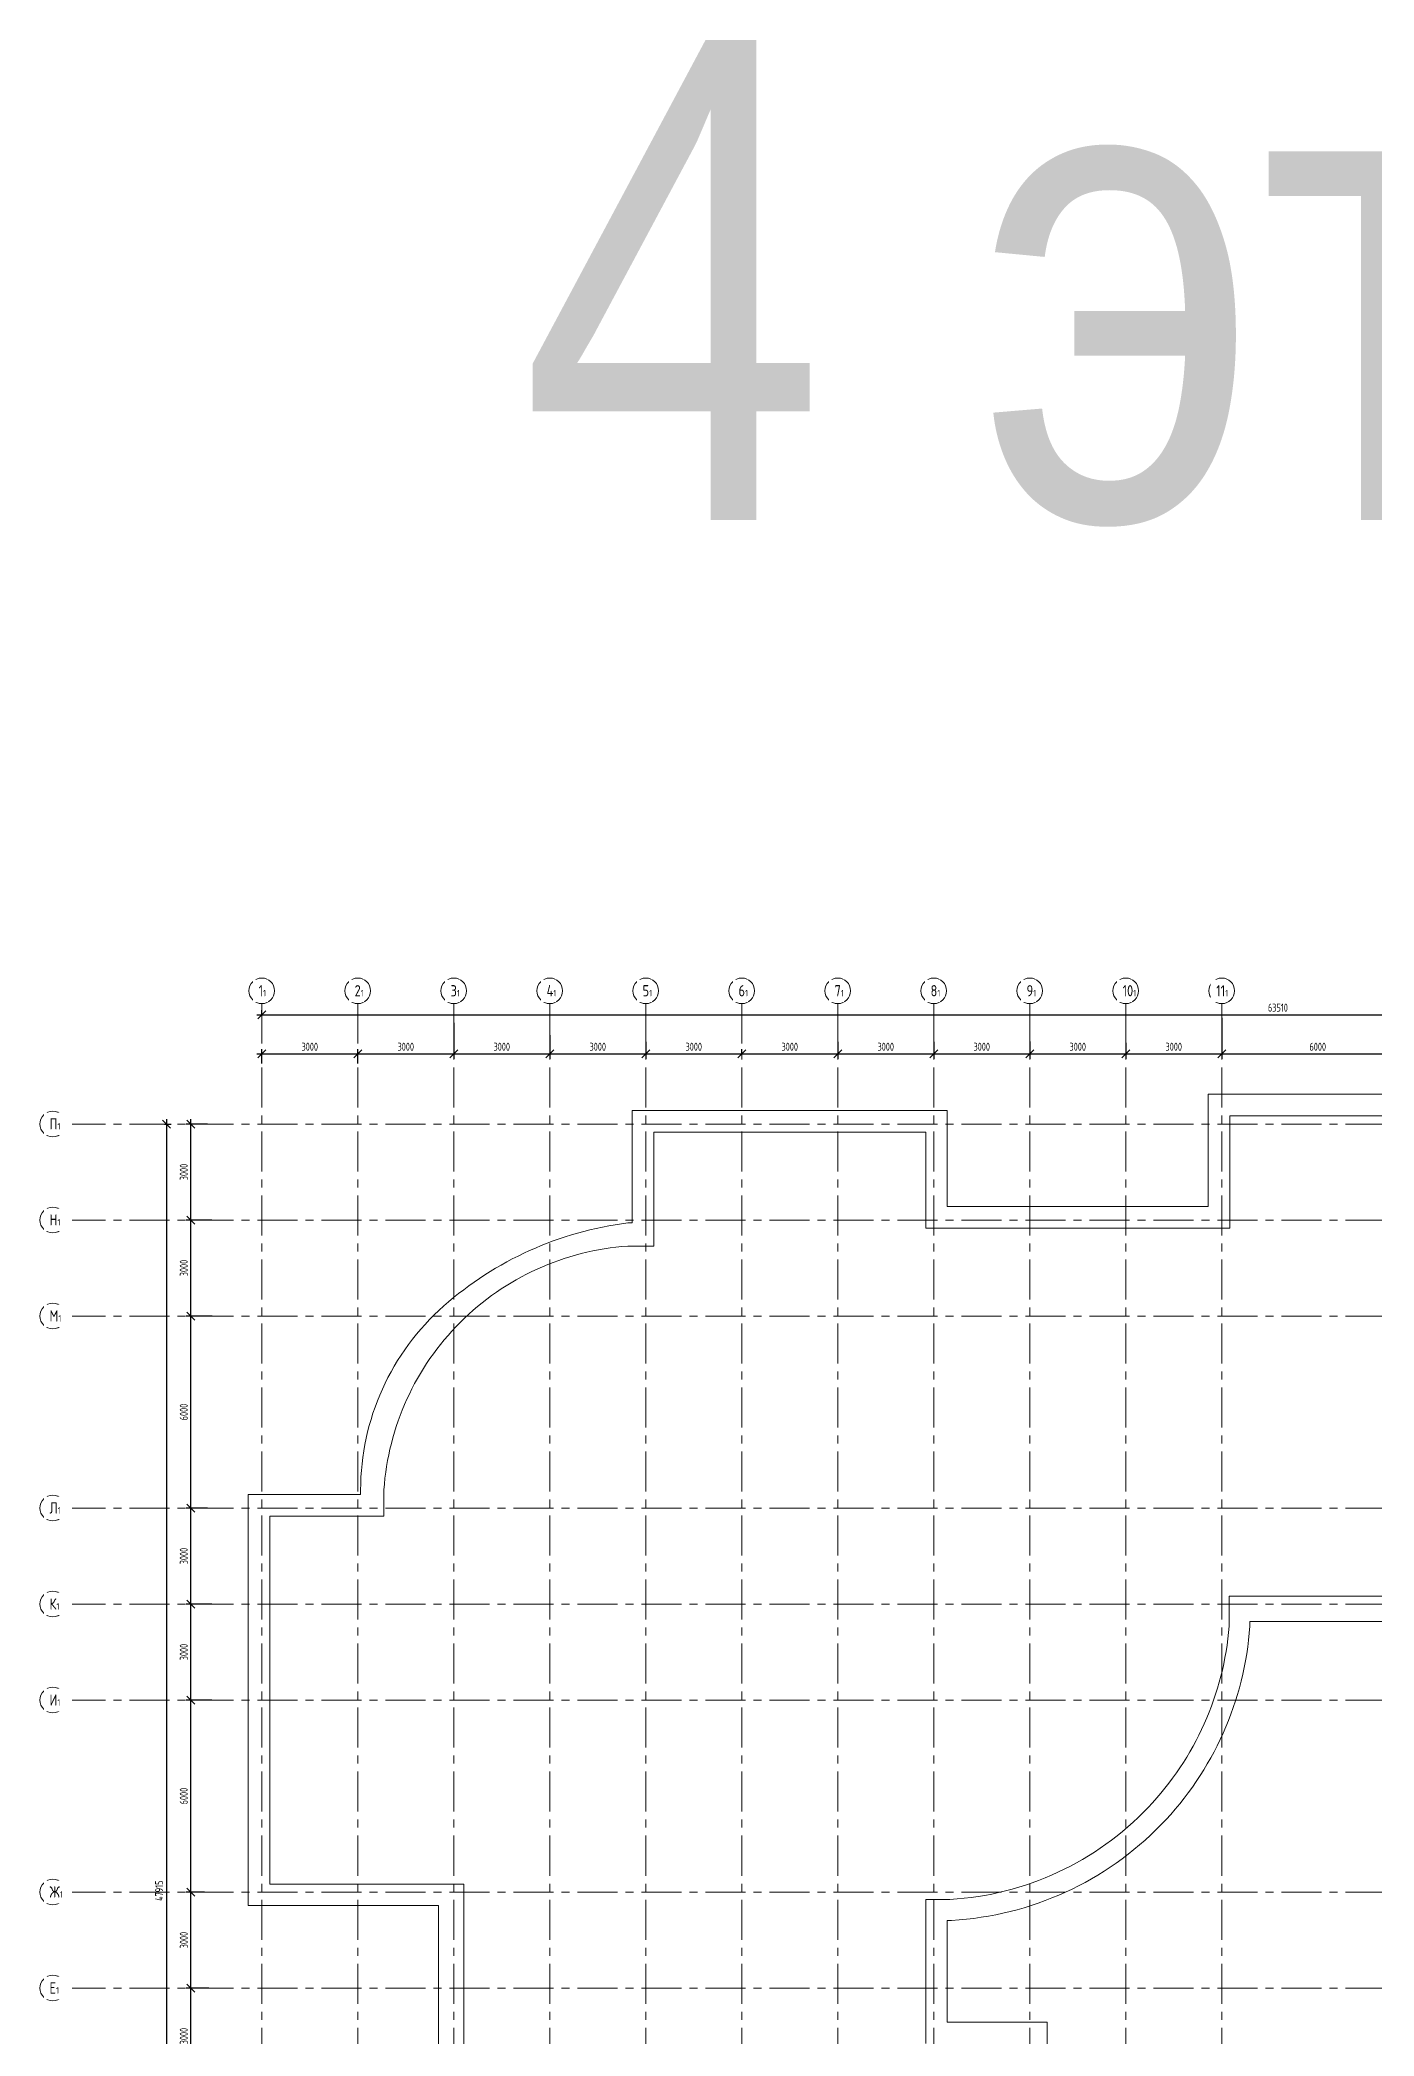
# Model space of a CAD drawing. Header units: millimetres. Extents: x -13407 to 115150, y -83292 to 109271.
# Drawn here: x -13364 to 28330, y 46895 to 109271 of the extents above; entities that cross this region are included whole.
import ezdxf

# ---------------------------------------------------------------- set-up
doc = ezdxf.new("R2010")
doc.units = ezdxf.units.MM
doc.linetypes.add('CENTER', pattern=[2, 1.25, -0.25, 0.25, -0.25])
doc.layers.get('Defpoints').update_dxf_attribs({"color": 6})
for name, color, linetype, lineweight in [('АР_Оси', 193, 'Continuous', 9), ('АР_Оси размеры', 164, 'Continuous', 9), ('АР_тонкая линия', 250, 'Continuous', 0)]:
    doc.layers.add(name, color=color, linetype=linetype, lineweight=lineweight)
doc.styles.add('Arial', font='ARIALN.TTF')
doc.styles.add('ГОСТ 2.304', font='isocpeur.ttf', dxfattribs={"width": 0.7})
doc.dimstyles.new('СПДС', dxfattribs={"dimscale": 100, "dimtxt": 2.5, "dimasz": 2.5, "dimexe": 1.5, "dimexo": 0, "dimgap": 1, "dimtad": 1, "dimdec": 0, "dimrnd": 1, "dimtxsty": 'ГОСТ 2.304', "dimblk": 'OBLIQUE', "dimcen": 2.5, "dimdle": 1.5, "dimadec": 0, "dimazin": 2, "dimtfac": 0.75, "dimtdec": 0, "dimtmove": 1, "dimatfit": 3, "dimfxl": 1, "dimtolj": 1, "dimarcsym": 1})

# ---------------------------------------------------------------- blocks, each defined once
blk = doc.blocks.new('_Oblique')
at = {"color": 0, "linetype": 'ByBlock', "lineweight": -2}
blk.add_line((-0.5, -0.5), (0.5, 0.5), dxfattribs=at)
blk = doc.blocks.new('*D207')
at = {"layer": 'Defpoints', "color": 0, "ltscale": 100, "transparency": 16777216}
for p in [(-8643, 48395), (-8219, 48395), (-8080, 45395)]:
    blk.add_point(p, dxfattribs=at)
at = {"layer": 'АР_Оси размеры', "color": 0, "lineweight": -2, "ltscale": 100, "transparency": 16777216}
for p, q in [((-8219, 48395), (-8793, 48395)), ((-8643, 45245), (-8643, 48545)), ((-8080, 45395), (-8793, 45395))]:
    blk.add_line(p, q, dxfattribs=at)
at = {"layer": 'АР_Оси размеры', "color": 0, "lineweight": -2, "ltscale": 100, "transparency": 16777216, "xscale": 250, "yscale": 250, "zscale": 250}
for p, rotation in [((-8643, 48395), 90), ((-8643, 45395), 270)]:
    blk.add_blockref('_Oblique', p, dxfattribs=dict(at, rotation=rotation))
at = {"layer": 'АР_Оси размеры', "color": 0, "ltscale": 100, "transparency": 16777216, "insert": (-8868, 46895), "char_height": 250, "attachment_point": 5, "rotation": 90, "style": 'ГОСТ 2.304'}
blk.add_mtext('\\A1;3000', dxfattribs=at)
blk = doc.blocks.new('*D208')
at = {"layer": 'Defpoints', "color": 0, "ltscale": 100, "transparency": 16777216}
for p in [(-8643, 51395), (-8219, 51395), (-8080, 48395)]:
    blk.add_point(p, dxfattribs=at)
at = {"layer": 'АР_Оси размеры', "color": 0, "lineweight": -2, "ltscale": 100, "transparency": 16777216}
for p, q in [((-8219, 51395), (-8793, 51395)), ((-8643, 48245), (-8643, 51545)), ((-8080, 48395), (-8793, 48395))]:
    blk.add_line(p, q, dxfattribs=at)
at = {"layer": 'АР_Оси размеры', "color": 0, "lineweight": -2, "ltscale": 100, "transparency": 16777216, "xscale": 250, "yscale": 250, "zscale": 250}
for p, rotation in [((-8643, 51395), 90), ((-8643, 48395), 270)]:
    blk.add_blockref('_Oblique', p, dxfattribs=dict(at, rotation=rotation))
at = {"layer": 'АР_Оси размеры', "color": 0, "ltscale": 100, "transparency": 16777216, "insert": (-8868, 49895), "char_height": 250, "attachment_point": 5, "rotation": 90, "style": 'ГОСТ 2.304'}
blk.add_mtext('\\A1;3000', dxfattribs=at)
blk = doc.blocks.new('*D209')
at = {"layer": 'Defpoints', "color": 0, "ltscale": 100, "transparency": 16777216}
for p in [(-8643, 57395), (-7988, 57395), (-8219, 51395)]:
    blk.add_point(p, dxfattribs=at)
at = {"layer": 'АР_Оси размеры', "color": 0, "lineweight": -2, "ltscale": 100, "transparency": 16777216}
for p, q in [((-7988, 57395), (-8793, 57395)), ((-8643, 51245), (-8643, 57545)), ((-8219, 51395), (-8793, 51395))]:
    blk.add_line(p, q, dxfattribs=at)
at = {"layer": 'АР_Оси размеры', "color": 0, "lineweight": -2, "ltscale": 100, "transparency": 16777216, "xscale": 250, "yscale": 250, "zscale": 250}
for p, rotation in [((-8643, 57395), 90), ((-8643, 51395), 270)]:
    blk.add_blockref('_Oblique', p, dxfattribs=dict(at, rotation=rotation))
at = {"layer": 'АР_Оси размеры', "color": 0, "ltscale": 100, "transparency": 16777216, "insert": (-8868, 54395), "char_height": 250, "attachment_point": 5, "rotation": 90, "style": 'ГОСТ 2.304'}
blk.add_mtext('\\A1;6000', dxfattribs=at)
blk = doc.blocks.new('*D210')
at = {"layer": 'Defpoints', "color": 0, "ltscale": 100, "transparency": 16777216}
for p in [(-8643, 60395), (-8131, 60395), (-7988, 57395)]:
    blk.add_point(p, dxfattribs=at)
at = {"layer": 'АР_Оси размеры', "color": 0, "lineweight": -2, "ltscale": 100, "transparency": 16777216}
for p, q in [((-8643, 57245), (-8643, 60545)), ((-8131, 60395), (-8793, 60395)), ((-7988, 57395), (-8793, 57395))]:
    blk.add_line(p, q, dxfattribs=at)
at = {"layer": 'АР_Оси размеры', "color": 0, "lineweight": -2, "ltscale": 100, "transparency": 16777216, "xscale": 250, "yscale": 250, "zscale": 250}
for p, rotation in [((-8643, 60395), 90), ((-8643, 57395), 270)]:
    blk.add_blockref('_Oblique', p, dxfattribs=dict(at, rotation=rotation))
at = {"layer": 'АР_Оси размеры', "color": 0, "ltscale": 100, "transparency": 16777216, "insert": (-8868, 58895), "char_height": 250, "attachment_point": 5, "rotation": 90, "style": 'ГОСТ 2.304'}
blk.add_mtext('\\A1;3000', dxfattribs=at)
blk = doc.blocks.new('*D211')
at = {"layer": 'Defpoints', "color": 0, "ltscale": 100, "transparency": 16777216}
for p in [(-8643, 63395), (-8131, 63395), (-7988, 60395)]:
    blk.add_point(p, dxfattribs=at)
at = {"layer": 'АР_Оси размеры', "color": 0, "lineweight": -2, "ltscale": 100, "transparency": 16777216}
for p, q in [((-8131, 63395), (-8793, 63395)), ((-8643, 60245), (-8643, 63545)), ((-7988, 60395), (-8793, 60395))]:
    blk.add_line(p, q, dxfattribs=at)
at = {"layer": 'АР_Оси размеры', "color": 0, "lineweight": -2, "ltscale": 100, "transparency": 16777216, "xscale": 250, "yscale": 250, "zscale": 250}
for p, rotation in [((-8643, 63395), 90), ((-8643, 60395), 270)]:
    blk.add_blockref('_Oblique', p, dxfattribs=dict(at, rotation=rotation))
at = {"layer": 'АР_Оси размеры', "color": 0, "ltscale": 100, "transparency": 16777216, "insert": (-8868, 61895), "char_height": 250, "attachment_point": 5, "rotation": 90, "style": 'ГОСТ 2.304'}
blk.add_mtext('\\A1;3000', dxfattribs=at)
blk = doc.blocks.new('*D212')
at = {"layer": 'Defpoints', "color": 0, "ltscale": 100, "transparency": 16777216}
for p in [(-8643, 69395), (-7983, 69395), (-8131, 63395)]:
    blk.add_point(p, dxfattribs=at)
at = {"layer": 'АР_Оси размеры', "color": 0, "lineweight": -2, "ltscale": 100, "transparency": 16777216}
for p, q in [((-7983, 69395), (-8793, 69395)), ((-8643, 63245), (-8643, 69545)), ((-8131, 63395), (-8793, 63395))]:
    blk.add_line(p, q, dxfattribs=at)
at = {"layer": 'АР_Оси размеры', "color": 0, "lineweight": -2, "ltscale": 100, "transparency": 16777216, "xscale": 250, "yscale": 250, "zscale": 250}
for p, rotation in [((-8643, 69395), 90), ((-8643, 63395), 270)]:
    blk.add_blockref('_Oblique', p, dxfattribs=dict(at, rotation=rotation))
at = {"layer": 'АР_Оси размеры', "color": 0, "ltscale": 100, "transparency": 16777216, "insert": (-8868, 66395), "char_height": 250, "attachment_point": 5, "rotation": 90, "style": 'ГОСТ 2.304'}
blk.add_mtext('\\A1;6000', dxfattribs=at)
blk = doc.blocks.new('*D213')
at = {"layer": 'Defpoints', "color": 0, "ltscale": 100, "transparency": 16777216}
for p in [(-8643, 72395), (-8131, 72395), (-7988, 69395)]:
    blk.add_point(p, dxfattribs=at)
at = {"layer": 'АР_Оси размеры', "color": 0, "lineweight": -2, "ltscale": 100, "transparency": 16777216}
for p, q in [((-8131, 72395), (-8793, 72395)), ((-8643, 69245), (-8643, 72545)), ((-7988, 69395), (-8793, 69395))]:
    blk.add_line(p, q, dxfattribs=at)
at = {"layer": 'АР_Оси размеры', "color": 0, "lineweight": -2, "ltscale": 100, "transparency": 16777216, "xscale": 250, "yscale": 250, "zscale": 250}
for p, rotation in [((-8643, 72395), 90), ((-8643, 69395), 270)]:
    blk.add_blockref('_Oblique', p, dxfattribs=dict(at, rotation=rotation))
at = {"layer": 'АР_Оси размеры', "color": 0, "ltscale": 100, "transparency": 16777216, "insert": (-8868, 70895), "char_height": 250, "attachment_point": 5, "rotation": 90, "style": 'ГОСТ 2.304'}
blk.add_mtext('\\A1;3000', dxfattribs=at)
blk = doc.blocks.new('*D214')
at = {"layer": 'Defpoints', "color": 0, "ltscale": 100, "transparency": 16777216}
for p in [(-8643, 75395), (-8131, 75395), (-7988, 72395)]:
    blk.add_point(p, dxfattribs=at)
at = {"layer": 'АР_Оси размеры', "color": 0, "lineweight": -2, "ltscale": 100, "transparency": 16777216}
for p, q in [((-8643, 72245), (-8643, 75545)), ((-8131, 75395), (-8793, 75395)), ((-7988, 72395), (-8793, 72395))]:
    blk.add_line(p, q, dxfattribs=at)
at = {"layer": 'АР_Оси размеры', "color": 0, "lineweight": -2, "ltscale": 100, "transparency": 16777216, "xscale": 250, "yscale": 250, "zscale": 250}
for p, rotation in [((-8643, 75395), 90), ((-8643, 72395), 270)]:
    blk.add_blockref('_Oblique', p, dxfattribs=dict(at, rotation=rotation))
at = {"layer": 'АР_Оси размеры', "color": 0, "ltscale": 100, "transparency": 16777216, "insert": (-8868, 73895), "char_height": 250, "attachment_point": 5, "rotation": 90, "style": 'ГОСТ 2.304'}
blk.add_mtext('\\A1;3000', dxfattribs=at)
blk = doc.blocks.new('*D215')
at = {"layer": 'Defpoints', "color": 0, "ltscale": 100, "transparency": 16777216}
for p in [(-9469, 75395), (-9469, 27480), (-9413, 27480)]:
    blk.add_point(p, dxfattribs=at)
at = {"layer": 'АР_Оси размеры', "color": 0, "lineweight": -2, "ltscale": 100, "transparency": 16777216}
for p, q in [((-9413, 75545), (-9413, 27330)), ((-9469, 75395), (-9263, 75395)), ((-9469, 27480), (-9263, 27480))]:
    blk.add_line(p, q, dxfattribs=at)
at = {"layer": 'АР_Оси размеры', "color": 0, "lineweight": -2, "ltscale": 100, "transparency": 16777216, "xscale": 250, "yscale": 250, "zscale": 250}
for p, rotation in [((-9413, 75395), 90), ((-9413, 27480), 270)]:
    blk.add_blockref('_Oblique', p, dxfattribs=dict(at, rotation=rotation))
at = {"layer": 'АР_Оси размеры', "color": 0, "ltscale": 100, "transparency": 16777216, "insert": (-9638, 51438), "char_height": 250, "attachment_point": 5, "rotation": 90, "style": 'ГОСТ 2.304'}
blk.add_mtext('\\A1;47915', dxfattribs=at)
blk = doc.blocks.new('*D180')
at = {"layer": 'Defpoints', "color": 0, "ltscale": 100, "transparency": 16777216}
for p in [(-3430, 77585), (-6430, 77291), (-3430, 77291)]:
    blk.add_point(p, dxfattribs=at)
at = {"layer": 'АР_Оси размеры', "color": 0, "lineweight": -2, "ltscale": 100, "transparency": 16777216}
for p, q in [((-6580, 77585), (-3280, 77585)), ((-6430, 77291), (-6430, 77735)), ((-3430, 77291), (-3430, 77735))]:
    blk.add_line(p, q, dxfattribs=at)
at = {"layer": 'АР_Оси размеры', "color": 0, "lineweight": -2, "ltscale": 100, "transparency": 16777216, "xscale": 250, "yscale": 250, "zscale": 250, "rotation": 180}
blk.add_blockref('_Oblique', (-6430, 77585), dxfattribs=at)
at = {"layer": 'АР_Оси размеры', "color": 0, "lineweight": -2, "ltscale": 100, "transparency": 16777216, "xscale": 250, "yscale": 250, "zscale": 250}
blk.add_blockref('_Oblique', (-3430, 77585), dxfattribs=at)
at = {"layer": 'АР_Оси размеры', "color": 0, "ltscale": 100, "transparency": 16777216, "insert": (-4930, 77810), "char_height": 250, "attachment_point": 5, "style": 'ГОСТ 2.304'}
blk.add_mtext('\\A1;3000', dxfattribs=at)
blk = doc.blocks.new('*D181')
at = {"layer": 'Defpoints', "color": 0, "ltscale": 100, "transparency": 16777216}
for p in [(-430, 78555), (-430, 77585), (-3430, 77291)]:
    blk.add_point(p, dxfattribs=at)
at = {"layer": 'АР_Оси размеры', "color": 0, "lineweight": -2, "ltscale": 100, "transparency": 16777216}
for p, q in [((-430, 78555), (-430, 77435)), ((-3580, 77585), (-280, 77585)), ((-3430, 77291), (-3430, 77735))]:
    blk.add_line(p, q, dxfattribs=at)
at = {"layer": 'АР_Оси размеры', "color": 0, "lineweight": -2, "ltscale": 100, "transparency": 16777216, "xscale": 250, "yscale": 250, "zscale": 250, "rotation": 180}
blk.add_blockref('_Oblique', (-3430, 77585), dxfattribs=at)
at = {"layer": 'АР_Оси размеры', "color": 0, "lineweight": -2, "ltscale": 100, "transparency": 16777216, "xscale": 250, "yscale": 250, "zscale": 250}
blk.add_blockref('_Oblique', (-430, 77585), dxfattribs=at)
at = {"layer": 'АР_Оси размеры', "color": 0, "ltscale": 100, "transparency": 16777216, "insert": (-1930, 77810), "char_height": 250, "attachment_point": 5, "style": 'ГОСТ 2.304'}
blk.add_mtext('\\A1;3000', dxfattribs=at)
blk = doc.blocks.new('*D182')
at = {"layer": 'Defpoints', "color": 0, "ltscale": 100, "transparency": 16777216}
for p in [(-430, 78555), (2570, 78173), (2570, 77585)]:
    blk.add_point(p, dxfattribs=at)
at = {"layer": 'АР_Оси размеры', "color": 0, "lineweight": -2, "ltscale": 100, "transparency": 16777216}
for p, q in [((-430, 78555), (-430, 77435)), ((2570, 78173), (2570, 77435)), ((-580, 77585), (2720, 77585))]:
    blk.add_line(p, q, dxfattribs=at)
at = {"layer": 'АР_Оси размеры', "color": 0, "lineweight": -2, "ltscale": 100, "transparency": 16777216, "xscale": 250, "yscale": 250, "zscale": 250, "rotation": 180}
blk.add_blockref('_Oblique', (-430, 77585), dxfattribs=at)
at = {"layer": 'АР_Оси размеры', "color": 0, "lineweight": -2, "ltscale": 100, "transparency": 16777216, "xscale": 250, "yscale": 250, "zscale": 250}
blk.add_blockref('_Oblique', (2570, 77585), dxfattribs=at)
at = {"layer": 'АР_Оси размеры', "color": 0, "ltscale": 100, "transparency": 16777216, "insert": (1070, 77810), "char_height": 250, "attachment_point": 5, "style": 'ГОСТ 2.304'}
blk.add_mtext('\\A1;3000', dxfattribs=at)
blk = doc.blocks.new('*D183')
at = {"layer": 'Defpoints', "color": 0, "ltscale": 100, "transparency": 16777216}
for p in [(2570, 78173), (5570, 77967), (5570, 77585)]:
    blk.add_point(p, dxfattribs=at)
at = {"layer": 'АР_Оси размеры', "color": 0, "lineweight": -2, "ltscale": 100, "transparency": 16777216}
for p, q in [((2570, 78173), (2570, 77435)), ((2420, 77585), (5720, 77585)), ((5570, 77967), (5570, 77435))]:
    blk.add_line(p, q, dxfattribs=at)
at = {"layer": 'АР_Оси размеры', "color": 0, "lineweight": -2, "ltscale": 100, "transparency": 16777216, "xscale": 250, "yscale": 250, "zscale": 250, "rotation": 180}
blk.add_blockref('_Oblique', (2570, 77585), dxfattribs=at)
at = {"layer": 'АР_Оси размеры', "color": 0, "lineweight": -2, "ltscale": 100, "transparency": 16777216, "xscale": 250, "yscale": 250, "zscale": 250}
blk.add_blockref('_Oblique', (5570, 77585), dxfattribs=at)
at = {"layer": 'АР_Оси размеры', "color": 0, "ltscale": 100, "transparency": 16777216, "insert": (4070, 77810), "char_height": 250, "attachment_point": 5, "style": 'ГОСТ 2.304'}
blk.add_mtext('\\A1;3000', dxfattribs=at)
blk = doc.blocks.new('*D184')
at = {"layer": 'Defpoints', "color": 0, "ltscale": 100, "transparency": 16777216}
for p in [(5570, 77967), (8570, 77585), (8570, 77585)]:
    blk.add_point(p, dxfattribs=at)
at = {"layer": 'АР_Оси размеры', "color": 0, "lineweight": -2, "ltscale": 100, "transparency": 16777216}
for p, q in [((5420, 77585), (8720, 77585)), ((5570, 77967), (5570, 77435)), ((8570, 77585), (8570, 77735))]:
    blk.add_line(p, q, dxfattribs=at)
at = {"layer": 'АР_Оси размеры', "color": 0, "lineweight": -2, "ltscale": 100, "transparency": 16777216, "xscale": 250, "yscale": 250, "zscale": 250, "rotation": 180}
blk.add_blockref('_Oblique', (5570, 77585), dxfattribs=at)
at = {"layer": 'АР_Оси размеры', "color": 0, "lineweight": -2, "ltscale": 100, "transparency": 16777216, "xscale": 250, "yscale": 250, "zscale": 250}
blk.add_blockref('_Oblique', (8570, 77585), dxfattribs=at)
at = {"layer": 'АР_Оси размеры', "color": 0, "ltscale": 100, "transparency": 16777216, "insert": (7070, 77810), "char_height": 250, "attachment_point": 5, "style": 'ГОСТ 2.304'}
blk.add_mtext('\\A1;3000', dxfattribs=at)
blk = doc.blocks.new('*D185')
at = {"layer": 'Defpoints', "color": 0, "ltscale": 100, "transparency": 16777216}
for p in [(8570, 77585), (11570, 77967), (11570, 77585)]:
    blk.add_point(p, dxfattribs=at)
at = {"layer": 'АР_Оси размеры', "color": 0, "lineweight": -2, "ltscale": 100, "transparency": 16777216}
for p, q in [((8420, 77585), (11720, 77585)), ((8570, 77585), (8570, 77735)), ((11570, 77967), (11570, 77435))]:
    blk.add_line(p, q, dxfattribs=at)
at = {"layer": 'АР_Оси размеры', "color": 0, "lineweight": -2, "ltscale": 100, "transparency": 16777216, "xscale": 250, "yscale": 250, "zscale": 250, "rotation": 180}
blk.add_blockref('_Oblique', (8570, 77585), dxfattribs=at)
at = {"layer": 'АР_Оси размеры', "color": 0, "lineweight": -2, "ltscale": 100, "transparency": 16777216, "xscale": 250, "yscale": 250, "zscale": 250}
blk.add_blockref('_Oblique', (11570, 77585), dxfattribs=at)
at = {"layer": 'АР_Оси размеры', "color": 0, "ltscale": 100, "transparency": 16777216, "insert": (10070, 77810), "char_height": 250, "attachment_point": 5, "style": 'ГОСТ 2.304'}
blk.add_mtext('\\A1;3000', dxfattribs=at)
blk = doc.blocks.new('*D186')
at = {"layer": 'Defpoints', "color": 0, "ltscale": 100, "transparency": 16777216}
for p in [(11570, 77967), (14570, 77961), (14570, 77585)]:
    blk.add_point(p, dxfattribs=at)
at = {"layer": 'АР_Оси размеры', "color": 0, "lineweight": -2, "ltscale": 100, "transparency": 16777216}
for p, q in [((11420, 77585), (14720, 77585)), ((11570, 77967), (11570, 77435)), ((14570, 77961), (14570, 77435))]:
    blk.add_line(p, q, dxfattribs=at)
at = {"layer": 'АР_Оси размеры', "color": 0, "lineweight": -2, "ltscale": 100, "transparency": 16777216, "xscale": 250, "yscale": 250, "zscale": 250, "rotation": 180}
blk.add_blockref('_Oblique', (11570, 77585), dxfattribs=at)
at = {"layer": 'АР_Оси размеры', "color": 0, "lineweight": -2, "ltscale": 100, "transparency": 16777216, "xscale": 250, "yscale": 250, "zscale": 250}
blk.add_blockref('_Oblique', (14570, 77585), dxfattribs=at)
at = {"layer": 'АР_Оси размеры', "color": 0, "ltscale": 100, "transparency": 16777216, "insert": (13070, 77810), "char_height": 250, "attachment_point": 5, "style": 'ГОСТ 2.304'}
blk.add_mtext('\\A1;3000', dxfattribs=at)
blk = doc.blocks.new('*D187')
at = {"layer": 'Defpoints', "color": 0, "ltscale": 100, "transparency": 16777216}
for p in [(17570, 77973), (14570, 77961), (17570, 77585)]:
    blk.add_point(p, dxfattribs=at)
at = {"layer": 'АР_Оси размеры', "color": 0, "lineweight": -2, "ltscale": 100, "transparency": 16777216}
for p, q in [((17570, 77973), (17570, 77435)), ((14420, 77585), (17720, 77585)), ((14570, 77961), (14570, 77435))]:
    blk.add_line(p, q, dxfattribs=at)
at = {"layer": 'АР_Оси размеры', "color": 0, "lineweight": -2, "ltscale": 100, "transparency": 16777216, "xscale": 250, "yscale": 250, "zscale": 250, "rotation": 180}
blk.add_blockref('_Oblique', (14570, 77585), dxfattribs=at)
at = {"layer": 'АР_Оси размеры', "color": 0, "lineweight": -2, "ltscale": 100, "transparency": 16777216, "xscale": 250, "yscale": 250, "zscale": 250}
blk.add_blockref('_Oblique', (17570, 77585), dxfattribs=at)
at = {"layer": 'АР_Оси размеры', "color": 0, "ltscale": 100, "transparency": 16777216, "insert": (16070, 77810), "char_height": 250, "attachment_point": 5, "style": 'ГОСТ 2.304'}
blk.add_mtext('\\A1;3000', dxfattribs=at)
blk = doc.blocks.new('*D188')
at = {"layer": 'Defpoints', "color": 0, "ltscale": 100, "transparency": 16777216}
for p in [(17570, 77973), (20570, 77927), (20570, 77585)]:
    blk.add_point(p, dxfattribs=at)
at = {"layer": 'АР_Оси размеры', "color": 0, "lineweight": -2, "ltscale": 100, "transparency": 16777216}
for p, q in [((17570, 77973), (17570, 77435)), ((17420, 77585), (20720, 77585)), ((20570, 77927), (20570, 77435))]:
    blk.add_line(p, q, dxfattribs=at)
at = {"layer": 'АР_Оси размеры', "color": 0, "lineweight": -2, "ltscale": 100, "transparency": 16777216, "xscale": 250, "yscale": 250, "zscale": 250, "rotation": 180}
blk.add_blockref('_Oblique', (17570, 77585), dxfattribs=at)
at = {"layer": 'АР_Оси размеры', "color": 0, "lineweight": -2, "ltscale": 100, "transparency": 16777216, "xscale": 250, "yscale": 250, "zscale": 250}
blk.add_blockref('_Oblique', (20570, 77585), dxfattribs=at)
at = {"layer": 'АР_Оси размеры', "color": 0, "ltscale": 100, "transparency": 16777216, "insert": (19070, 77810), "char_height": 250, "attachment_point": 5, "style": 'ГОСТ 2.304'}
blk.add_mtext('\\A1;3000', dxfattribs=at)
blk = doc.blocks.new('*D189')
at = {"layer": 'Defpoints', "color": 0, "ltscale": 100, "transparency": 16777216}
for p in [(20570, 77927), (23570, 77927), (23570, 77585)]:
    blk.add_point(p, dxfattribs=at)
at = {"layer": 'АР_Оси размеры', "color": 0, "lineweight": -2, "ltscale": 100, "transparency": 16777216}
for p, q in [((20420, 77585), (23720, 77585)), ((20570, 77927), (20570, 77435)), ((23570, 77927), (23570, 77435))]:
    blk.add_line(p, q, dxfattribs=at)
at = {"layer": 'АР_Оси размеры', "color": 0, "lineweight": -2, "ltscale": 100, "transparency": 16777216, "xscale": 250, "yscale": 250, "zscale": 250, "rotation": 180}
blk.add_blockref('_Oblique', (20570, 77585), dxfattribs=at)
at = {"layer": 'АР_Оси размеры', "color": 0, "lineweight": -2, "ltscale": 100, "transparency": 16777216, "xscale": 250, "yscale": 250, "zscale": 250}
blk.add_blockref('_Oblique', (23570, 77585), dxfattribs=at)
at = {"layer": 'АР_Оси размеры', "color": 0, "ltscale": 100, "transparency": 16777216, "insert": (22070, 77810), "char_height": 250, "attachment_point": 5, "style": 'ГОСТ 2.304'}
blk.add_mtext('\\A1;3000', dxfattribs=at)
blk = doc.blocks.new('*D190')
at = {"layer": 'Defpoints', "color": 0, "ltscale": 100, "transparency": 16777216}
for p in [(23570, 78714), (29570, 78833), (29570, 77585)]:
    blk.add_point(p, dxfattribs=at)
at = {"layer": 'АР_Оси размеры', "color": 0, "lineweight": -2, "ltscale": 100, "transparency": 16777216}
for p, q in [((23570, 78714), (23570, 77435)), ((29570, 78833), (29570, 77435)), ((23420, 77585), (29720, 77585))]:
    blk.add_line(p, q, dxfattribs=at)
at = {"layer": 'АР_Оси размеры', "color": 0, "lineweight": -2, "ltscale": 100, "transparency": 16777216, "xscale": 250, "yscale": 250, "zscale": 250, "rotation": 180}
blk.add_blockref('_Oblique', (23570, 77585), dxfattribs=at)
at = {"layer": 'АР_Оси размеры', "color": 0, "lineweight": -2, "ltscale": 100, "transparency": 16777216, "xscale": 250, "yscale": 250, "zscale": 250}
blk.add_blockref('_Oblique', (29570, 77585), dxfattribs=at)
at = {"layer": 'АР_Оси размеры', "color": 0, "ltscale": 100, "transparency": 16777216, "insert": (26570, 77810), "char_height": 250, "attachment_point": 5, "style": 'ГОСТ 2.304'}
blk.add_mtext('\\A1;6000', dxfattribs=at)
blk = doc.blocks.new('*D200')
at = {"layer": 'Defpoints', "color": 0, "ltscale": 100, "transparency": 16777216}
for p in [(-6430, 78807), (57080, 78807), (57080, 78807)]:
    blk.add_point(p, dxfattribs=at)
at = {"layer": 'АР_Оси размеры', "color": 0, "lineweight": -2, "ltscale": 100, "transparency": 16777216}
for p, q in [((-6580, 78807), (57230, 78807)), ((-6430, 78807), (-6430, 78957)), ((57080, 78807), (57080, 78957))]:
    blk.add_line(p, q, dxfattribs=at)
at = {"layer": 'АР_Оси размеры', "color": 0, "lineweight": -2, "ltscale": 100, "transparency": 16777216, "xscale": 250, "yscale": 250, "zscale": 250, "rotation": 180}
blk.add_blockref('_Oblique', (-6430, 78807), dxfattribs=at)
at = {"layer": 'АР_Оси размеры', "color": 0, "lineweight": -2, "ltscale": 100, "transparency": 16777216, "xscale": 250, "yscale": 250, "zscale": 250}
blk.add_blockref('_Oblique', (57080, 78807), dxfattribs=at)
at = {"layer": 'АР_Оси размеры', "color": 0, "ltscale": 100, "transparency": 16777216, "insert": (25325, 79032), "char_height": 250, "attachment_point": 5, "style": 'ГОСТ 2.304'}
blk.add_mtext('\\A1;63510', dxfattribs=at)

msp = doc.modelspace()

# ---------------------------------------------------------------- linework, layer by layer
at = {"layer": 'АР_Оси', "linetype": 'CENTER', "ltscale": 1000}
for p, q in [((-6430.1, 79157.5), (-6430.1, 23425.1)), ((-3430.1, 79157.5), (-3430.1, 23425.1)), ((-430.1, 79157.5), (-430.1, 23425.1)), ((2569.9, 79157.5), (2569.9, 23425.1)), ((5569.9, 79157.5), (5569.9, 23425.1)), ((8569.9, 79157.5), (8569.9, 23425.1)), ((11569.9, 79157.5), (11569.9, 23425.1)), ((14569.9, 79157.5), (14569.9, 23425.1)), ((17569.9, 79157.5), (17569.9, 23425.1)), ((20569.9, 79157.5), (20569.9, 23425.1)), ((23569.9, 79157.5), (23569.9, 23425.1)), ((-12563.8, 75395), (70614.6, 75395)), ((-12563.8, 72395), (70614.6, 72395)), ((-12563.8, 69395), (70614.6, 69395)), ((-12563.8, 63395), (70614.6, 63395)), ((-12563.8, 60395), (70614.6, 60395)), ((-12563.8, 57395), (70614.6, 57395)), ((-12563.8, 51395), (70614.6, 51395)), ((-12563.8, 48395), (70614.6, 48395))]:
    msp.add_line(p, q, dxfattribs=at)
at = {"layer": 'АР_Оси', "ltscale": 0.5}
for centre in [(-6430.1, 79557.5), (-3430.1, 79557.5), (-430.1, 79557.5), (2569.9, 79557.5), (5569.9, 79557.5), (8569.9, 79557.5), (11569.9, 79557.5), (14569.9, 79557.5), (17569.9, 79557.5), (20569.9, 79557.5), (23569.9, 79557.5), (-12963.8, 75395), (-12963.8, 72395), (-12963.8, 69395), (-12963.8, 63395), (-12963.8, 60395), (-12963.8, 57395), (-12963.8, 51395), (-12963.8, 48395)]:
    msp.add_circle(centre, 400, dxfattribs=at)
at = {"layer": 'АР_тонкая линия', "color": 18, "ltscale": 100, "true_color": 0x000000}
for points in [[(5148.7, 75815), (14988.7, 75815), (14988.7, 72815), (23148.7, 72815), (23148.7, 76325), (31489.2, 76325), (31488.7, 72815), (57498.7, 72815), (57498.7, 62975), (53988.7, 62975), (53988.7, 59845), (24448, 59845), (24448, 59705, -0.1768281), (21678, 53503.7, -0.1882125), (15128.6, 50510.3), (14988.6, 50510.3), (14988.6, 47330), (18118.6, 47330), (18118.6, 44400)], [(-911.4, 26680), (-911.4, 50975), (-6851.3, 50975), (-6851.3, 63815), (-3341.5, 63815), (-3341.5, 63955, -0.2153269), (-742.7, 69709.9, -0.1503938), (5008.7, 72305.2), (5148.7, 72305.2), (5148.7, 75815)], [(-111.4, 27480), (-111.4, 51645), (-6181.3, 51645), (-6181.3, 63145), (-2614.1, 63145), (-2614.3, 63960, -0.1810559), (-231.3, 69195, -0.1811806), (5008, 71578.3), (5818.7, 71578.3), (5818.7, 75145), (14318.7, 75145), (14318.7, 72145), (23818.7, 72145), (23818.7, 75655), (30819, 75655)], [(53318.7, 60645), (23803.7, 60645), (23803.7, 59705, -0.1713588), (21272.2, 54042.6, -0.1904546), (15076.9, 51163.7), (14318.6, 51163.7), (14318.6, 46660)]]:
    msp.add_lwpolyline(points, format="xyb", dxfattribs=at)

# ---------------------------------------------------------------- texts
at = {"style": 'Arial'}
msp.add_text('4 этаж', height=15000, dxfattribs=at).set_placement((1637.1, 94271.1))

# ---------------------------------------------------------------- dimensions: what is measured, and where the dimension line sits
at = {"layer": 'АР_Оси размеры', "ltscale": 100}
for base, p1, p2, picture, middle in [((29569.9, 77585.1), (23569.9, 78713.8), (29569.9, 78833.3), '*D190', (26569.9, 77810.1)), ((-3430.1, 77585.1), (-6430.1, 77291.2), (-3430.1, 77291.2), '*D180', (-4930.1, 77810.1)), ((-430.1, 77585.1), (-3430.1, 77291.2), (-430.1, 78554.9), '*D181', (-1930.1, 77810.1)), ((2569.9, 77585.1), (-430.1, 78554.9), (2569.9, 78172.8), '*D182', (1069.9, 77810.1)), ((5569.9, 77585.1), (2569.9, 78172.8), (5569.9, 77967.1), '*D183', (4069.9, 77810.1)), ((8569.9, 77585.1), (5569.9, 77967.1), (8569.9, 77585.1), '*D184', (7069.9, 77810.1)), ((11569.9, 77585.1), (8569.9, 77585.1), (11569.9, 77967.1), '*D185', (10069.9, 77810.1)), ((14569.9, 77585.1), (11569.9, 77967.1), (14569.9, 77961.4), '*D186', (13069.9, 77810.1)), ((17569.9, 77585.1), (14569.9, 77961.4), (17569.9, 77973), '*D187', (16069.9, 77810.1)), ((20569.9, 77585.1), (17569.9, 77973), (20569.9, 77926.7), '*D188', (19069.9, 77810.1)), ((23569.9, 77585.1), (20569.9, 77926.7), (23569.9, 77926.8), '*D189', (22069.9, 77810.1))]:
    dim = msp.add_linear_dim(base=base, p1=p1, p2=p2, dimstyle='СПДС', dxfattribs=at)
    dim.commit()
    dim.dimension.update_dxf_attribs({"geometry": picture, "text_midpoint": middle})
for base, p1, p2, picture, middle in [((-9413.3, 27480), (-9469.1, 75395), (-9469.1, 27480), '*D215', (-9638.3, 51437.5)), ((-8642.7, 75395), (-7988.5, 72395), (-8131.5, 75395), '*D214', (-8867.7, 73895)), ((-8642.7, 72395), (-7988.5, 69395), (-8131.5, 72395), '*D213', (-8867.7, 70895)), ((-8642.7, 69395), (-8131.5, 63395), (-7983.3, 69395), '*D212', (-8867.7, 66395)), ((-8642.7, 63395), (-7988.5, 60395), (-8131.5, 63395), '*D211', (-8867.7, 61895)), ((-8642.7, 60395), (-7988.5, 57395), (-8131.5, 60395), '*D210', (-8867.7, 58895)), ((-8642.7, 57395), (-8219.3, 51395), (-7988.5, 57395), '*D209', (-8867.7, 54395)), ((-8642.7, 51395), (-8079.8, 48395), (-8219.3, 51395), '*D208', (-8867.7, 49895)), ((-8642.7, 48395), (-8079.8, 45395), (-8219.3, 48395), '*D207', (-8867.7, 46895))]:
    dim = msp.add_linear_dim(base=base, p1=p1, p2=p2, angle=90, dimstyle='СПДС', dxfattribs=at)
    dim.commit()
    dim.dimension.update_dxf_attribs({"geometry": picture, "text_midpoint": middle})

# ---------------------------------------------------------------- next in the draw order: texts
at = {"layer": 'АР_Оси', "char_height": 350, "attachment_point": 1, "line_spacing_factor": 1.149209, "style": 'ГОСТ 2.304', "bg_fill": 2}
for s, insert, width in [('{\\W0.8;1\\H0.57143x;1}', (-6529.9, 79735.2), 123.867), ('{\\W0.8;2\\H0.57143x;1}', (-3529.9, 79735.2), 123.867), ('{\\W0.8;3\\H0.57143x;1}', (-529.9, 79735.2), 123.867), ('{\\W0.8;4\\H0.57143x;1}', (2470.1, 79735.2), 123.867), ('{\\W0.8;5\\H0.57143x;1}', (5470.1, 79735.2), 123.867), ('{\\W0.8;6\\H0.57143x;1}', (8470.1, 79735.2), 123.867), ('{\\W0.8;7\\H0.57143x;1}', (11470.1, 79735.2), 123.867), ('{\\W0.8;8\\H0.57143x;1}', (14470.1, 79735.2), 123.867), ('{\\W0.8;9\\H0.57143x;1}', (17470.1, 79735.2), 123.867), ('{\\W0.8;10\\H0.57143x;1}', (20470.1, 79735.2), 123.867), ('{\\W0.8;11\\H0.57143x;1}', (23395.8, 79735.2), 123.867), ('{\\W0.8;П\\H0.57143x;1}', (-13063.6, 75572.8), 528.82), ('{\\W0.8;Н\\H0.57143x;1}', (-13063.6, 72572.8), 528.82), ('{\\W0.8;М\\H0.57143x;1}', (-13063.6, 69572.8), 528.82), ('{\\W0.8;Л\\H0.57143x;1}', (-13063.6, 63572.8), 528.82), ('{\\W0.8;К\\H0.57143x;1}', (-13063.6, 60572.8), 528.82), ('{\\W0.8;И\\H0.57143x;1}', (-13063.6, 57572.8), 528.82), ('{\\W0.8;Ж\\H0.57143x;1}', (-13063.6, 51572.8), 528.82), ('{\\W0.8;Е\\H0.57143x;1}', (-13063.6, 48572.8), 528.82)]:
    msp.add_mtext(s, dxfattribs=dict(at, insert=insert, width=width))

# ---------------------------------------------------------------- next in the draw order: dimensions: what is measured, and where the dimension line sits
at = {"layer": 'АР_Оси размеры', "ltscale": 100}
dim = msp.add_linear_dim(base=(57079.9, 78807.5), p1=(-6430.1, 78807.5), p2=(57079.9, 78807.5), dimstyle='СПДС', dxfattribs=at)
dim.commit()
dim.dimension.update_dxf_attribs({"geometry": '*D200', "text_midpoint": (25324.9, 79032.5)})

doc.saveas('drawing.dxf')
